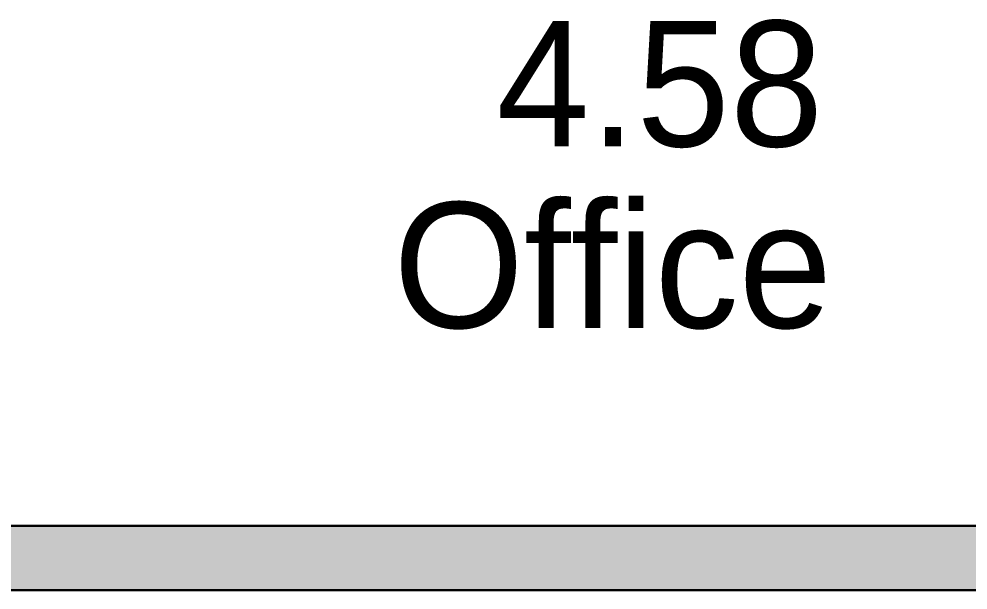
# Model space of a CAD drawing. Header units: millimetres. Extents: x 79795 to 317870, y -36033 to 97293.
# Drawn here: x 158592 to 160103, y 17855 to 18765 of the extents above; entities that cross this region are included whole.
import ezdxf

# ---------------------------------------------------------------- set-up
doc = ezdxf.new("R2010")
doc.units = ezdxf.units.MM
doc.header["$MEASUREMENT"] = 0
for name, color, linetype, lineweight in [('A-AREA-IDEN', 7, 'CONTINUOUS', 9), ('CSM-STL-XX-ZZ-M3-A-XXXX-00001_detached _19_04_21__rvt-1-Level 4$0$A-WALL-PATT', 7, 'CONTINUOUS', 9), ('CSM-STL-XX-ZZ-M3-A-XXXX-00001_detached _19_04_21__rvt-1-Level 4$0$I-WALL', 7, 'CONTINUOUS', 9)]:
    doc.layers.add(name, color=color, linetype=linetype, lineweight=lineweight)
doc.styles.add('Century Gothic', font='GOTHIC.TTF', dxfattribs={"height": 200})

msp = doc.modelspace()

# ---------------------------------------------------------------- hatches: boundary and pattern name
at = {"layer": 'CSM-STL-XX-ZZ-M3-A-XXXX-00001_detached _19_04_21__rvt-1-Level 4$0$A-WALL-PATT'}
msp.add_hatch(color=256, dxfattribs=at).paths.add_polyline_path([(159783.1, 17855.3), (161148.8, 17855.3), (161148.8, 17957.3), (157247.9, 17957.3), (157247.9, 17855.3), (159633.6, 17855.3)], flags=0)

# ---------------------------------------------------------------- linework, layer by layer
at = {"layer": 'CSM-STL-XX-ZZ-M3-A-XXXX-00001_detached _19_04_21__rvt-1-Level 4$0$I-WALL', "lineweight": 30}
for p, q in [((161148.8, 17957.3), (157247.9, 17957.3)), ((157247.9, 17855.3), (161148.8, 17855.3))]:
    msp.add_line(p, q, dxfattribs=at)

# ---------------------------------------------------------------- texts
at = {"layer": 'A-AREA-IDEN', "style": 'Century Gothic'}
for s, p in [('4.58', (159352.4, 18561.7)), ('Office', (159188.4, 18272.7))]:
    msp.add_text(s, height=200, dxfattribs=at).set_placement(p)

doc.saveas('drawing.dxf')
